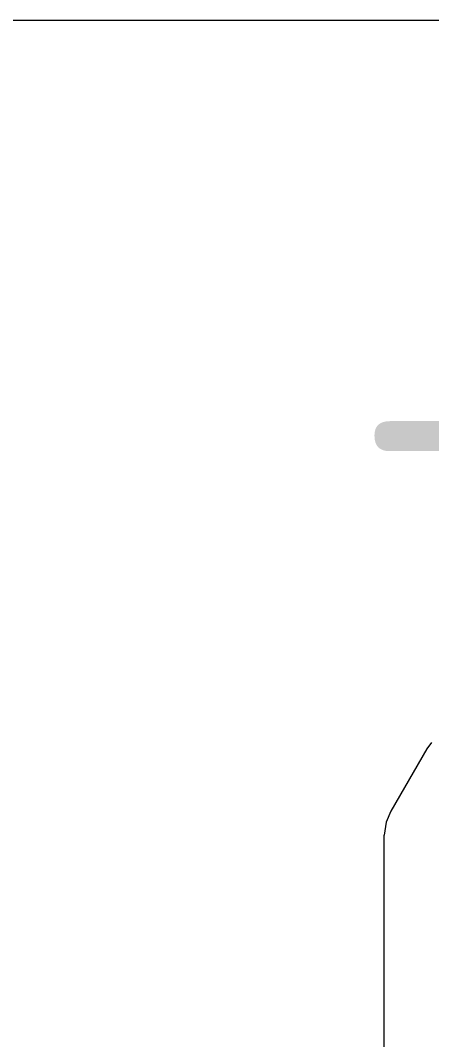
# Model space of a CAD drawing. Header units: millimetres. Extents: x 1359 to 3577, y 1333 to 3557.
# Drawn here: x 3033.7 to 3059.8, y 3289.7 to 3354.6 of the extents above; entities that cross this region are included whole.
import ezdxf
from ezdxf.enums import TextEntityAlignment as Align

# ---------------------------------------------------------------- set-up
doc = ezdxf.new("R2010")
doc.units = ezdxf.units.MM
doc.layers.add('000-PI-Oprema', color=30, linetype='Continuous', lineweight=5)
doc.layers.add('000-PI-ORMAR', color=2, linetype='Continuous')
doc.layers.add('002-PI-Kabelska kanalica', color=150, linetype='Continuous')
doc.styles.add('PI0', font='isocpeur.ttf', dxfattribs={"width": 0.9})

# ---------------------------------------------------------------- blocks, each defined once
blk = doc.blocks.new('montazna 2000x1000')
at = {"layer": '000-PI-ORMAR', "color": 0, "linetype": 'ByBlock', "lineweight": 0}
blk.add_line((855, 1893), (44, 1893), dxfattribs=at)
blk = doc.blocks.new('LL49 W 100-230V')
at = {"layer": '000-PI-Oprema', "color": 0, "linetype": 'ByBlock', "lineweight": 0, "ltscale": 0.25}
blk.add_line((46014.659, 36815.383), (45476.659, 36815.383), dxfattribs=at)
blk = doc.blocks.new('westermo switch - SDI-862-SM-SC30')
at = {"layer": '000-PI-Oprema', "color": 0, "linetype": 'ByBlock', "lineweight": 0}
for p, q in [((-1.005, -0.353), (-1.299, -0.766)), ((-1.005, -0.354), (-1.299, -0.766)), ((-1.005, -0.354), (-1.299, -0.766)), ((-1.299, -0.767), (-3.601, -4.722)), ((-1.299, -0.767), (-3.601, -4.722)), ((-1.299, -0.767), (-3.601, -4.722)), ((-3.601, -4.722), (-3.897, -5.429)), ((-3.601, -4.723), (-3.897, -5.43)), ((-3.601, -4.723), (-3.897, -5.43)), ((-3.896, -5.429), (-4.013, -6.256)), ((-3.896, -5.429), (-4.013, -6.256)), ((-3.896, -5.429), (-4.013, -6.256)), ((-4.014, -113.792), (-4.014, -6.255)), ((-4.014, -113.793), (-4.014, -6.256)), ((-4.014, -113.793), (-4.014, -6.256))]:
    blk.add_line(p, q, dxfattribs=at)

msp = doc.modelspace()

# ---------------------------------------------------------------- block references
at = {"layer": '002-PI-Kabelska kanalica', "color": 0, "linetype": 'ByBlock', "lineweight": 0}
for name, p in [('LL49 W 100-230V', (-42783.088, -33460.827)), ('montazna 2000x1000', (2513.071, 1461.556)), ('westermo switch - SDI-862-SM-SC30', (3060.847, 3308.928))]:
    msp.add_blockref(name, p, dxfattribs=at)

# ---------------------------------------------------------------- texts
at = {"layer": '002-PI-Kabelska kanalica', "color": 0, "linetype": 'ByBlock', "lineweight": 0, "style": 'PI0', "width": 0.9}
msp.add_text('-KE1', height=20, dxfattribs=at).set_placement((3079.443, 3330.182), align=Align.MIDDLE)

doc.saveas('drawing.dxf')
